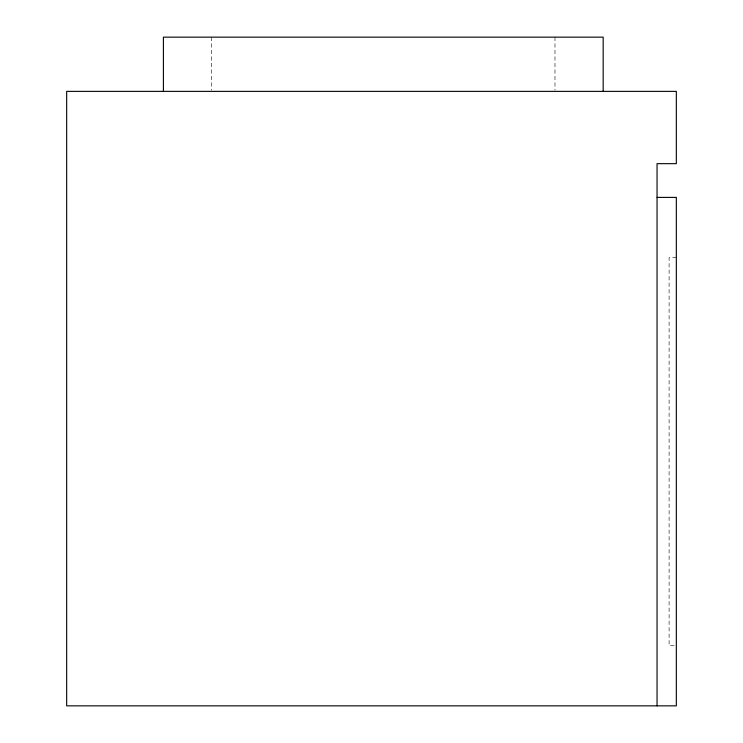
<?xml version="1.0" encoding="UTF-8"?>
<svg xmlns="http://www.w3.org/2000/svg" width="743" height="743" viewBox="0 0 743 743"><rect width="100%" height="100%" fill="white"/><g stroke="black" fill="none" stroke-linecap="round" stroke-linejoin="round"><path stroke-width="0.56" stroke-dasharray="3.71 2.79" d="M676.334 257.645L669.099 257.645L669.099 645.611L676.334 645.611M554.984 37.15L554.984 90.219M211.597 37.15L211.597 90.219"/><path stroke-width="1.11" d="M657.053 197.397L676.334 197.397L676.334 705.85L66.666 705.85L66.666 91.37L676.334 91.37L676.334 163.664L657.053 163.664L657.053 705.85M603.177 91.37L603.177 37.15L163.404 37.15L163.404 91.37"/></g></svg>
